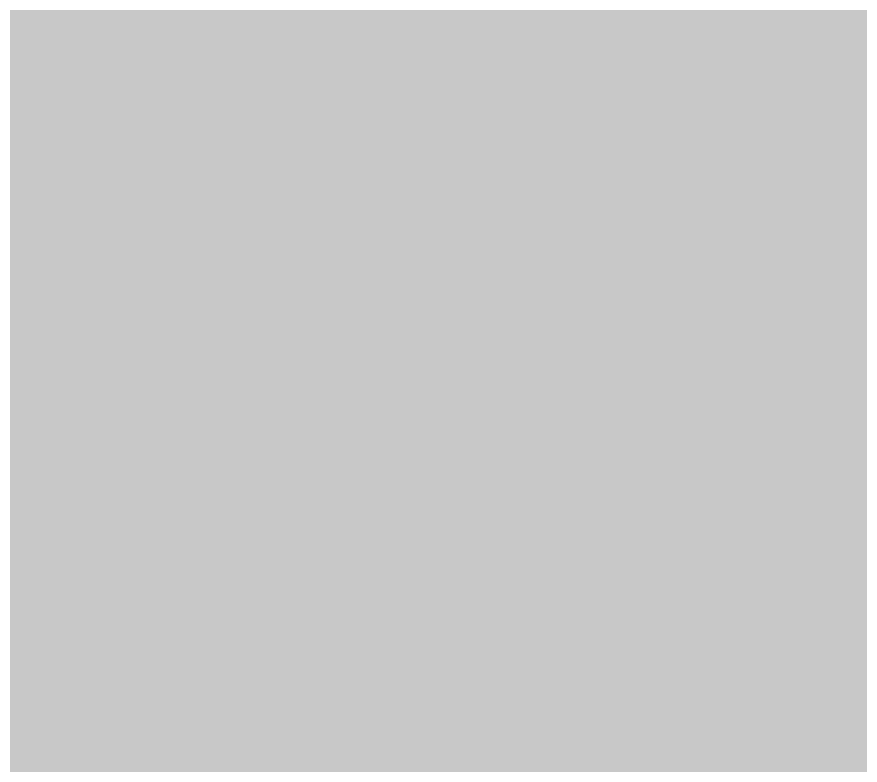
# Model space of a CAD drawing. Header units: centimetres. Extents: x -11062 to 12236, y -3130 to 12397.
# Drawn here: x 9597.1951 to 9597.2549, y 11996.3318 to 11996.3848 of the extents above; entities that cross this region are included whole.
import ezdxf

# ---------------------------------------------------------------- set-up
doc = ezdxf.new("R2010")
doc.units = ezdxf.units.CM
doc.layers.add('fasada kuce', color=25, linetype='Continuous')

msp = doc.modelspace()

# ---------------------------------------------------------------- hatches: boundary and pattern name
at = {"layer": 'fasada kuce', "lineweight": 5, "true_color": 0xa5692c}
h = msp.add_hatch(dxfattribs=at)
h.set_pattern_fill('DOTS', color=35, scale=8)
h.set_pattern_definition([(0, (8444.418, 7661.423), (6.35, 12.7), [0, -12.7])])
h.paths.add_polyline_path([(10144.329973, 11770.950989), (10147.329973, 11770.950989), (10147.329973, 11780.950989), (10144.329973, 11780.950989), (10144.329973, 11815.950989), (10147.329973, 11815.950989), (10147.329973, 11825.950989), (10144.329973, 11825.950989), (10144.329973, 11860.950989), (10147.329973, 11860.950989), (10147.329973, 11870.950989), (10144.329973, 11870.950989), (10144.329973, 11875.899627), (10016.329973, 11875.899627), (10016.329973, 11508.450989), (10133.329973, 11508.450989), (10144.329973, 11510.950989), (10144.329973, 11545.950989), (10147.329973, 11545.950989), (10147.329973, 11555.950989), (10144.329973, 11555.950989), (10144.329973, 11590.950989), (10147.329973, 11590.950989), (10147.329973, 11600.950989), (10144.329973, 11600.950989), (10144.329973, 11635.950989), (10147.329973, 11635.950989), (10147.329973, 11645.950989), (10144.329973, 11645.950989), (10144.329973, 11680.950989), (10147.329973, 11680.950989), (10147.329973, 11690.950989), (10144.329973, 11690.950989), (10144.329973, 11725.950989), (10147.329973, 11725.950989), (10147.329973, 11735.950989), (10144.329973, 11735.950989)])
h.paths.add_polyline_path([(10016.329973, 11875.899627), (9885.329973, 11875.899627), (9885.329973, 11508.450989), (9890.329973, 11508.450989), (9890.329973, 11793.450989), (9892.329973, 11793.450989), (10007.329973, 11793.450989), (10007.329973, 11508.450989), (10016.329973, 11508.450989)])
h.paths.add_polyline_path([(9885.329973, 11875.899627), (9704.329973, 11875.899627), (9704.329973, 11508.450989), (9723.329973, 11508.450989), (9723.329973, 11793.450989), (9866.329973, 11793.450989), (9866.329973, 11508.450989), (9885.329973, 11508.450989)])
h.paths.add_polyline_path([(9704.329973, 11875.899627), (9573.329973, 11875.899627), (9573.329973, 11508.450989), (9582.329973, 11508.450989), (9582.329973, 11793.450989), (9697.329973, 11793.450989), (9699.329973, 11793.450989), (9699.329973, 11508.450989), (9704.329973, 11508.450989)])
h.paths.add_polyline_path([(9573.329973, 11875.899627), (9522.334001, 11875.899627), (9522.334001, 11508.450989), (9573.329973, 11508.450989)], flags=17)
h.paths.add_polyline_path([(9522.334001, 11875.899627), (9518.334001, 11875.899627), (9518.329973, 11885.899626), (9508.329973, 11885.899626), (9508.329973, 11913.899626), (9475.329973, 11913.899626), (9475.329973, 11925.899626), (9597.329973, 11996.336359), (9597.329973, 12152.450989), (9461.329973, 12152.450989), (9461.329973, 11508.450989), (9522.334001, 11508.450989)])
h.paths.add_polyline_path([(10209.633236, 12228.113894), (10147.633236, 12228.113894), (10147.633236, 12088.113894), (10209.633236, 12088.113894)])
h.paths.add_polyline_path([(10910.554617, 12211.891536), (10795.345368, 12211.891536), (10795.345368, 12134.891536), (10910.554617, 12068.375445)])
h.paths.add_polyline_path([(11065.504447, 12180.270327), (10976.554617, 12180.270327), (10976.554617, 12030.270327), (11065.504447, 11978.915119)])
h.paths.add_polyline_path([(10586.329973, 11322.450989), (10589.329973, 11322.450989), (10589.329973, 11332.450989), (10586.329973, 11332.450989), (10586.329973, 11367.450989), (10589.329973, 11367.450989), (10589.329973, 11377.450989), (10586.329973, 11377.450989), (10586.329973, 11412.450989), (10589.329973, 11412.450989), (10589.329973, 11422.450989), (10586.329973, 11422.450989), (10586.329973, 11457.450989), (10589.329973, 11457.450989), (10589.329973, 11467.450989), (10565.329973, 11467.450989), (10565.329973, 11433.450989), (10562.329973, 11433.450989), (10562.329973, 11423.450989), (10248.329973, 11423.450989), (10248.329973, 11433.450989), (10245.329973, 11433.450989), (10245.329973, 11438.450989), (10245.329973, 11467.450989), (10221.329973, 11467.450989), (10221.329973, 11457.450989), (10224.329973, 11457.450989), (10224.329973, 11422.450989), (10221.329973, 11422.450989), (10221.329973, 11412.450989), (10224.329973, 11412.450989), (10224.329973, 11377.450989), (10221.329973, 11377.450989), (10221.329973, 11367.450989), (10224.329973, 11367.450989), (10224.329973, 11332.450989), (10221.329973, 11332.450989), (10221.329973, 11322.450989), (10224.329973, 11322.450989), (10224.329973, 11287.450989), (10221.329973, 11287.450989), (10221.329973, 11277.450989), (10224.329973, 11277.450989), (10224.329973, 11242.450989), (10221.329973, 11242.450989), (10221.329973, 11232.450989), (10224.329973, 11232.450989), (10224.329973, 11197.450989), (10221.329973, 11197.450989), (10221.329973, 11187.450989), (10224.329973, 11187.450989), (10224.329973, 11155.450989), (10333.329973, 11155.450989), (10333.329973, 11159.450989), (10333.148562, 11159.450989), (10333.148562, 11414.450989), (10477.148562, 11414.450989), (10477.329973, 11414.450989), (10477.329973, 11159.450989), (10476.96715, 11155.450989), (10586.329973, 11155.450989), (10586.329973, 11187.450989), (10589.329973, 11187.450989), (10589.329973, 11197.450989), (10586.329973, 11197.450989), (10586.329973, 11232.450989), (10589.329973, 11232.450989), (10589.329973, 11242.450989), (10586.329973, 11242.450989), (10586.329973, 11277.450989), (10589.329973, 11277.450989), (10589.329973, 11287.450989), (10586.329973, 11287.450989)])
h.paths.add_polyline_path([(10816.829973, 11210.450989), (10711.829973, 11210.450989), (10711.829973, 11155.450989), (10816.829973, 11155.450989)])
h.paths.add_polyline_path([(10974.829973, 11210.450989), (10869.829973, 11210.450989), (10869.829973, 11155.450989), (10974.829973, 11155.450989)])
h.paths.add_polyline_path([(10586.329973, 11905.950989), (10589.329973, 11905.950989), (10589.329973, 11915.950989), (10586.329973, 11915.950989), (10586.329973, 11950.950989), (10572.329973, 11950.950989), (10572.329973, 11965.950989), (10585.388187, 11972.950989), (10649.15212, 11972.950989), (10405.329973, 12113.555094), (10161.507827, 11972.950989), (10225.271759, 11972.950989), (10238.329973, 11965.950989), (10238.329973, 11950.950989), (10224.329973, 11950.950989), (10224.329973, 11915.950989), (10221.329973, 11915.950989), (10221.329973, 11905.950989), (10224.329973, 11905.950989), (10224.329973, 11870.950989), (10221.329973, 11870.950989), (10221.329973, 11860.950989), (10224.329973, 11860.950989), (10224.329973, 11825.950989), (10221.329973, 11825.950989), (10221.329973, 11815.950989), (10224.329973, 11815.950989), (10224.329973, 11780.950989), (10221.329973, 11780.950989), (10221.329973, 11770.950989), (10224.329973, 11770.950989), (10224.329973, 11735.950989), (10221.329973, 11735.950989), (10221.329973, 11725.950989), (10224.329973, 11725.950989), (10224.329973, 11690.950989), (10221.329973, 11690.950989), (10221.329973, 11680.950989), (10224.329973, 11680.950989), (10224.329973, 11645.950989), (10221.329973, 11645.950989), (10221.329973, 11635.950989), (10224.329973, 11635.950989), (10224.329973, 11600.950989), (10221.329973, 11600.950989), (10221.329973, 11590.950989), (10224.329973, 11590.950989), (10224.329973, 11555.950989), (10221.329973, 11555.950989), (10221.329973, 11545.950989), (10224.329973, 11545.950989), (10224.329973, 11510.950989), (10235.329973, 11508.450989), (10575.329973, 11508.450989), (10586.329973, 11510.950989), (10586.329973, 11545.950989), (10589.329973, 11545.950989), (10589.329973, 11555.950989), (10586.329973, 11555.950989), (10586.329973, 11590.950989), (10589.329973, 11590.950989), (10589.329973, 11600.950989), (10586.329973, 11600.950989), (10586.329973, 11635.950989), (10589.329973, 11635.950989), (10589.329973, 11645.950989), (10586.329973, 11645.950989), (10586.329973, 11680.950989), (10589.329973, 11680.950989), (10589.329973, 11690.950989), (10586.329973, 11690.950989), (10586.329973, 11725.950989), (10589.329973, 11725.950989), (10589.329973, 11735.950989), (10586.329973, 11735.950989), (10586.329973, 11770.950989), (10589.329973, 11770.950989), (10589.329973, 11780.950989), (10586.329973, 11780.950989), (10586.329973, 11815.950989), (10589.329973, 11815.950989), (10589.329973, 11825.950989), (10586.329973, 11825.950989), (10586.329973, 11860.950989), (10589.329973, 11860.950989), (10589.329973, 11870.950989), (10586.329973, 11870.950989)])
h.paths.add_polyline_path([(10483.329973, 11510.950989), (10327.329973, 11510.950989), (10327.329973, 11901.950989, -1), (10483.329973, 11901.950989)], flags=16)
h.paths.add_polyline_path([(10457.329973, 11692.950989), (10353.329973, 11692.950989), (10353.329973, 11510.950989), (10457.329973, 11510.950989)], flags=0)
h.paths.add_polyline_path([(11110.329973, 11875.899626), (10666.329973, 11875.899627), (10666.329973, 11870.950989), (10663.329973, 11870.950989), (10663.329973, 11860.950989), (10666.329973, 11860.950989), (10666.329973, 11825.950989), (10663.329973, 11825.950989), (10663.329973, 11815.950989), (10666.329973, 11815.950989), (10666.329973, 11780.950989), (10663.329973, 11780.950989), (10663.329973, 11770.950989), (10666.329973, 11770.950989), (10666.329973, 11735.950989), (10663.329973, 11735.950989), (10663.329973, 11725.950989), (10666.329973, 11725.950989), (10666.329973, 11690.950989), (10663.329973, 11690.950989), (10663.329973, 11680.950989), (10666.329973, 11680.950989), (10666.329973, 11645.950989), (10663.329973, 11645.950989), (10663.329973, 11635.950989), (10666.329973, 11635.950989), (10666.329973, 11600.950989), (10663.329973, 11600.950989), (10663.329973, 11590.950989), (10666.329973, 11590.950989), (10666.329973, 11555.950989), (10663.329973, 11555.950989), (10663.329973, 11545.950989), (10666.329973, 11545.950989), (10666.329973, 11510.950989), (10677.329973, 11508.450989), (10686.329973, 11508.450989), (10686.329973, 11793.450989), (11000.329973, 11793.450989), (11000.329973, 11508.450989), (11110.329973, 11508.450989), (11110.329973, 11732.899626)])
h.paths.add_polyline_path([(10974.829973, 11563.450989), (10869.829973, 11563.450989), (10869.829973, 11508.450989), (10974.829973, 11508.450989)], flags=17)
h.paths.add_polyline_path([(10816.829973, 11563.450989), (10711.829973, 11563.450989), (10711.829973, 11508.450989), (10816.829973, 11508.450989)], flags=17)
h.paths.add_polyline_path([(9840.829973, 11210.450989), (9748.829973, 11210.450989), (9748.829973, 11155.450989), (9840.829973, 11155.450989)], flags=17)
h.paths.add_polyline_path([(9982.329973, 11210.450989), (9917.329973, 11210.450989), (9917.329973, 11155.450989), (9982.329973, 11155.450989)], flags=17)
h.paths.add_polyline_path([(10019.329973, 11457.450989), (10016.329973, 11457.450989), (10016.329973, 11467.450989), (9885.329973, 11467.450989), (9885.329973, 11155.450989), (9890.329973, 11155.450989), (9890.329973, 11440.450989), (9892.329973, 11440.450989), (10007.329973, 11440.450989), (10007.329973, 11155.450989), (10019.329973, 11155.450989), (10019.329973, 11187.450989), (10016.329973, 11187.450989), (10016.329973, 11197.450989), (10019.329973, 11197.450989), (10019.329973, 11232.450989), (10016.329973, 11232.450989), (10016.329973, 11242.450989), (10019.329973, 11242.450989), (10019.329973, 11277.450989), (10016.329973, 11277.450989), (10016.329973, 11287.450989), (10019.329973, 11287.450989), (10019.329973, 11322.450989), (10016.329973, 11322.450989), (10016.329973, 11332.450989), (10019.329973, 11332.450989), (10019.329973, 11367.450989), (10016.329973, 11367.450989), (10016.329973, 11377.450989), (10019.329973, 11377.450989), (10019.329973, 11412.450989), (10016.329973, 11412.450989), (10016.329973, 11422.450989), (10019.329973, 11422.450989)])
h.paths.add_polyline_path([(9885.329973, 11467.450989), (9704.329973, 11467.450989), (9704.329973, 11155.450989), (9723.329973, 11155.450989), (9723.329973, 11440.450989), (9866.329973, 11440.450989), (9866.329973, 11155.450989), (9885.329973, 11155.450989)])
h.paths.add_polyline_path([(9704.329973, 11467.450989), (9573.329973, 11467.450989), (9573.329973, 11457.450989), (9570.329973, 11457.450989), (9570.329973, 11422.450989), (9573.329973, 11422.450989), (9573.329973, 11412.450989), (9570.329973, 11412.450989), (9570.329973, 11377.450989), (9573.329973, 11377.450989), (9573.329973, 11367.450989), (9570.329973, 11367.450989), (9570.329973, 11332.450989), (9573.329973, 11332.450989), (9573.329973, 11322.450989), (9570.329973, 11322.450989), (9570.329973, 11287.450989), (9573.329973, 11287.450989), (9573.329973, 11277.450989), (9570.329973, 11277.450989), (9570.329973, 11242.450989), (9573.329973, 11242.450989), (9573.329973, 11232.450989), (9570.329973, 11232.450989), (9570.329973, 11197.450989), (9573.329973, 11197.450989), (9573.329973, 11187.450989), (9570.329973, 11187.450989), (9570.329973, 11155.450989), (9582.329973, 11155.450989), (9582.329973, 11440.450989), (9697.329973, 11440.450989), (9699.329973, 11440.450989), (9699.329973, 11155.450989), (9704.329973, 11155.450989)])
h.paths.add_polyline_path([(9672.329973, 11210.450989), (9607.329973, 11210.450989), (9607.329973, 11155.450989), (9672.329973, 11155.450989)], flags=17)
h.paths.add_polyline_path([(9672.329973, 11563.450989), (9607.329973, 11563.450989), (9607.329973, 11508.450989), (9672.329973, 11508.450989)], flags=17)
h.paths.add_polyline_path([(9840.829973, 11563.450989), (9748.829973, 11563.450989), (9748.829973, 11508.450989), (9840.829973, 11508.450989)], flags=17)
h.paths.add_polyline_path([(9982.329973, 11563.450989), (9917.329973, 11563.450989), (9917.329973, 11508.450989), (9982.329973, 11508.450989)], flags=17)

doc.saveas('drawing.dxf')
